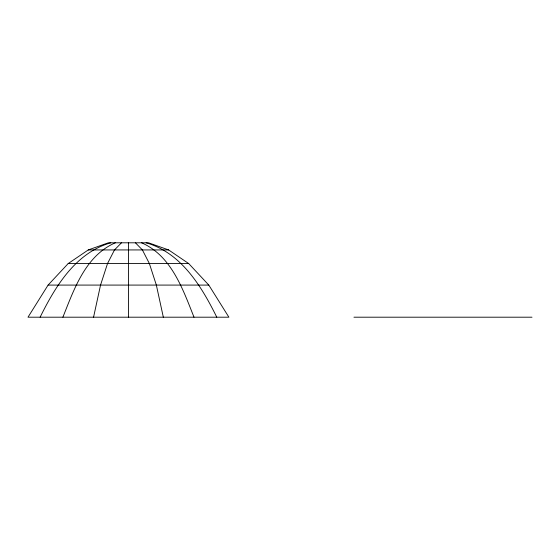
<?xml version="1.0" encoding="UTF-8"?>
<svg xmlns="http://www.w3.org/2000/svg" width="560" height="560" viewBox="0 0 560 560"><rect width="100%" height="100%" fill="white"/><g stroke="black" fill="none" stroke-linecap="round" stroke-linejoin="round"><path stroke-width="0.84" d="M93.562 317.198L100.541 285.082L107.513 263.564L114.492 249.935L121.471 242.802M62.888 317.198C74.032 289.317 85.491 255.633 115.332 242.802M40.117 317.198C55.328 286.412 75.586 252.798 110.782 242.802M48.09 285.082L28 317.198L228.893 317.198L208.803 285.082L188.713 263.564L168.623 249.935L148.533 242.802L108.36 242.802L88.27 249.935L68.18 263.564L48.09 285.082L208.803 285.082M88.27 249.935L168.623 249.935M68.18 263.564L188.713 263.564M353.941 317.198L532 317.198M146.111 242.802C181.307 252.798 201.565 286.412 216.776 317.198M141.561 242.802C171.402 255.633 182.868 289.317 194.012 317.198M135.422 242.802L142.401 249.935L149.38 263.564L156.352 285.082L163.331 317.198M128.45 242.802L128.45 317.198"/></g></svg>
